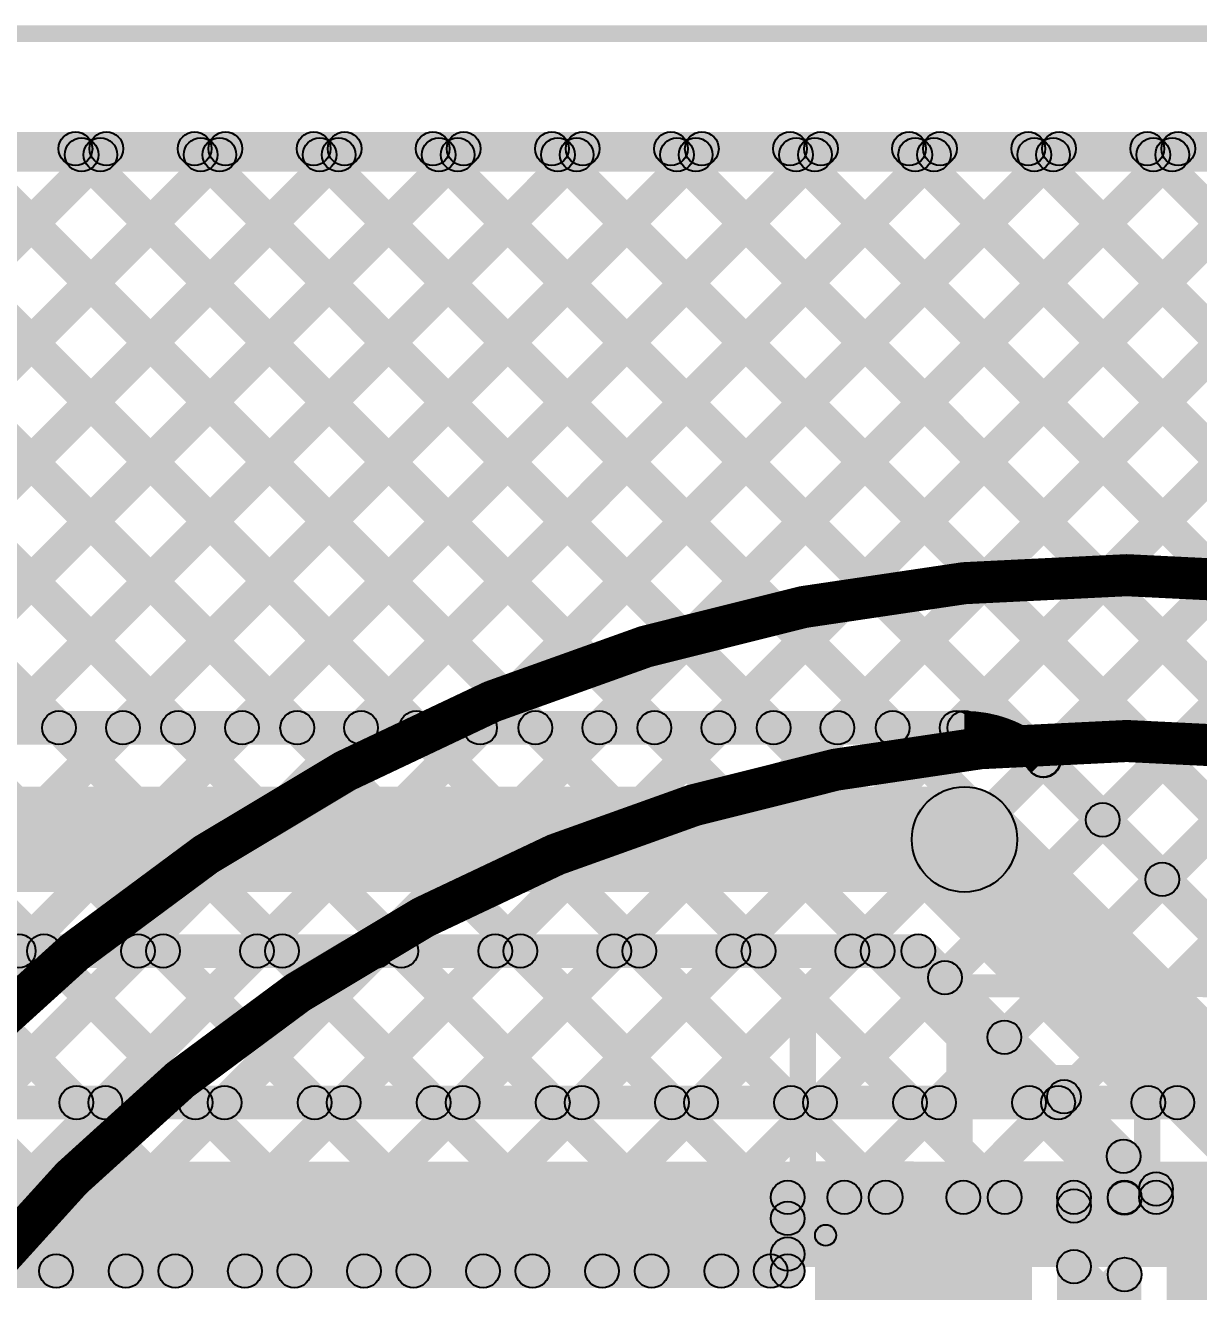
# Model space of a CAD drawing. Header units: millimetres. Extents: x 0 to 5.55, y 0 to 1.02.
# Drawn here: x 2.4409 to 2.7196, y 0.7236 to 1.0243 of the extents above; entities that cross this region are included whole.
import ezdxf

# ---------------------------------------------------------------- set-up
doc = ezdxf.new("R2010")
doc.units = ezdxf.units.MM
doc.header["$MEASUREMENT"] = 0
for name, color, linetype in [('BottomLayer', 5, 'Continuous'), ('Mechanical2', 216, 'Continuous'), ('TopLayer', 1, 'Continuous'), ('TopOverlay', 2, 'Continuous'), ('TopPaste', 8, 'Continuous'), ('TopSolder', 216, 'Continuous')]:
    doc.layers.add(name, color=color, linetype=linetype)

# ---------------------------------------------------------------- blocks, each defined once
blk = doc.blocks.new('LED_0805_41')
at = {"layer": 'TopLayer'}
for points in [[(-0.05999, 0.03001), (-0.01999, 0.03001), (-0.01999, -0.02999), (-0.05999, -0.02999)], [(0.02001, 0.03001), (0.06001, 0.03001), (0.06001, -0.02999), (0.02001, -0.02999)]]:
    blk.add_hatch(color=1, dxfattribs=at).paths.add_polyline_path(points)
at = {"layer": 'TopOverlay'}
h = blk.add_hatch(color=2, dxfattribs=at)
edge = h.paths.add_edge_path()
edge.add_arc((-0.06499, 0.03501), 0.0025, 0, 360)
h = blk.add_hatch(color=2, dxfattribs=at)
edge = h.paths.add_edge_path()
edge.add_arc((-0.06499, 0.03501), 0.0025, 0, 360)
for points in [[(-0.06499, 0.03251), (-0.06499, 0.03751), (0.06501, 0.03751), (0.06501, 0.03251)], [(0.09601, 0.03701), (0.06401, 0.03701), (0.06401, -0.03699), (0.09601, -0.03699)], [(-0.06249, -0.03499), (-0.06749, -0.03499), (-0.06749, 0.03501), (-0.06249, 0.03501)], [(0.06751, -0.03499), (0.06251, -0.03499), (0.06251, 0.03501), (0.06751, 0.03501)], [(-0.06499, -0.03749), (-0.06499, -0.03249), (0.06501, -0.03249), (0.06501, -0.03749)]]:
    blk.add_hatch(color=2, dxfattribs=at).paths.add_polyline_path(points)
h = blk.add_hatch(color=2, dxfattribs=at)
edge = h.paths.add_edge_path()
edge.add_arc((0.06501, 0.03501), 0.0025, 0, 360)
h = blk.add_hatch(color=2, dxfattribs=at)
edge = h.paths.add_edge_path()
edge.add_arc((0.06501, 0.03501), 0.0025, 0, 360)
h = blk.add_hatch(color=2, dxfattribs=at)
edge = h.paths.add_edge_path()
edge.add_arc((-0.06499, -0.03499), 0.0025, 0, 360)
h = blk.add_hatch(color=2, dxfattribs=at)
edge = h.paths.add_edge_path()
edge.add_arc((-0.06499, -0.03499), 0.0025, 0, 360)
h = blk.add_hatch(color=2, dxfattribs=at)
edge = h.paths.add_edge_path()
edge.add_arc((0.06501, -0.03499), 0.0025, 0, 360)
h = blk.add_hatch(color=2, dxfattribs=at)
edge = h.paths.add_edge_path()
edge.add_arc((0.06501, -0.03499), 0.0025, 0, 360)
at = {"layer": 'TopPaste'}
for points in [[(-0.05999, 0.03001), (-0.01999, 0.03001), (-0.01999, -0.02999), (-0.05999, -0.02999)], [(0.02001, 0.03001), (0.06001, 0.03001), (0.06001, -0.02999), (0.02001, -0.02999)]]:
    blk.add_hatch(color=8, dxfattribs=at).paths.add_polyline_path(points)
at = {"layer": 'TopSolder'}
for points in [[(-0.06399, 0.03401), (-0.01599, 0.03401), (-0.01599, -0.03399), (-0.06399, -0.03399)], [(0.01601, 0.03401), (0.06401, 0.03401), (0.06401, -0.03399), (0.01601, -0.03399)]]:
    blk.add_hatch(color=216, dxfattribs=at).paths.add_polyline_path(points)
at = {"layer": 'TopOverlay'}
for centre in [(-0.06499, 0.03501), (-0.06499, 0.03501), (0.06501, 0.03501), (0.06501, 0.03501), (-0.06499, -0.03499), (-0.06499, -0.03499), (0.06501, -0.03499), (0.06501, -0.03499)]:
    blk.add_circle(centre, 0.0025, dxfattribs=at)

msp = doc.modelspace()

# ---------------------------------------------------------------- hatches: boundary and pattern name
at = {"layer": 'BottomLayer'}
for points in [[(0.054, 0.991), (0.054, 0.999), (5.502, 0.999), (5.502, 0.991)], [(2.22376, 0.99217), (2.22942, 0.99783), (2.45592, 0.77133), (2.45026, 0.76567)], [(2.23653, 0.76567), (2.23087, 0.77133), (2.45737, 0.99783), (2.46303, 0.99217)], [(2.25204, 0.99217), (2.2577, 0.99783), (2.4842, 0.77133), (2.47854, 0.76567)], [(2.26481, 0.76567), (2.25916, 0.77133), (2.48566, 0.99783), (2.49131, 0.99217)], [(2.28033, 0.99217), (2.28599, 0.99783), (2.51249, 0.77133), (2.50683, 0.76567)], [(2.2931, 0.76567), (2.28744, 0.77133), (2.51394, 0.99783), (2.5196, 0.99217)], [(2.30861, 0.99217), (2.31427, 0.99783), (2.54077, 0.77133), (2.53511, 0.76567)], [(2.32138, 0.76567), (2.31572, 0.77133), (2.54222, 0.99783), (2.54788, 0.99217)], [(2.3369, 0.99217), (2.34255, 0.99783), (2.56905, 0.77133), (2.5634, 0.76567)], [(2.34966, 0.76567), (2.34401, 0.77133), (2.57051, 0.99783), (2.57616, 0.99217)], [(2.36518, 0.99217), (2.37084, 0.99783), (2.59734, 0.77133), (2.59168, 0.76567)], [(2.37795, 0.76567), (2.37229, 0.77133), (2.59879, 0.99783), (2.60445, 0.99217)], [(2.39347, 0.99217), (2.39912, 0.99783), (2.62562, 0.77133), (2.61997, 0.76567)], [(2.40623, 0.76567), (2.40058, 0.77133), (2.62708, 0.99783), (2.63273, 0.99217)], [(2.42175, 0.99217), (2.42741, 0.99783), (2.65391, 0.77133), (2.64825, 0.76567)], [(2.43452, 0.76567), (2.42886, 0.77133), (2.65536, 0.99783), (2.66102, 0.99217)], [(2.45004, 0.99217), (2.45569, 0.99783), (2.68219, 0.77133), (2.67654, 0.76567)], [(2.4628, 0.76567), (2.45715, 0.77133), (2.68365, 0.99783), (2.6893, 0.99217)], [(2.47832, 0.99217), (2.48398, 0.99783), (2.71048, 0.77133), (2.70482, 0.76567)], [(2.49109, 0.76567), (2.48543, 0.77133), (2.71193, 0.99783), (2.71759, 0.99217)], [(2.5066, 0.99217), (2.51226, 0.99783), (2.73876, 0.77133), (2.7331, 0.76567)], [(2.51937, 0.76567), (2.51371, 0.77133), (2.74021, 0.99783), (2.74587, 0.99217)], [(2.53489, 0.99217), (2.54054, 0.99783), (2.76704, 0.77133), (2.76139, 0.76567)], [(2.54765, 0.76567), (2.542, 0.77133), (2.7685, 0.99783), (2.77415, 0.99217)], [(2.56317, 0.99217), (2.56883, 0.99783), (2.79533, 0.77133), (2.78967, 0.76567)], [(2.57594, 0.76567), (2.57028, 0.77133), (2.79678, 0.99783), (2.80244, 0.99217)], [(2.59146, 0.99217), (2.59711, 0.99783), (2.82361, 0.77133), (2.81796, 0.76567)], [(2.60422, 0.76567), (2.59857, 0.77133), (2.82507, 0.99783), (2.83072, 0.99217)], [(2.61974, 0.99217), (2.6254, 0.99783), (2.8519, 0.77133), (2.84624, 0.76567)], [(2.63251, 0.76567), (2.62685, 0.77133), (2.85335, 0.99783), (2.85901, 0.99217)], [(2.64803, 0.99217), (2.65368, 0.99783), (2.88018, 0.77133), (2.87453, 0.76567)], [(2.66079, 0.76567), (2.65514, 0.77133), (2.88164, 0.99783), (2.88729, 0.99217)], [(2.67631, 0.99217), (2.68197, 0.99783), (2.90847, 0.77133), (2.90281, 0.76567)], [(2.68908, 0.76567), (2.68342, 0.77133), (2.90992, 0.99783), (2.91558, 0.99217)], [(2.70459, 0.99217), (2.71025, 0.99783), (2.93675, 0.77133), (2.93109, 0.76567)], [(2.71736, 0.76567), (2.7117, 0.77133), (2.9382, 0.99783), (2.94386, 0.99217)], [(2.23198, 0.7645), (2.23198, 0.7725), (3.142, 0.7725), (3.142, 0.7645)], [(2.221, 0.7295), (2.221, 0.7545), (3.142, 0.7545), (3.142, 0.7295)]]:
    msp.add_hatch(color=5, dxfattribs=at).paths.add_polyline_path(points)
h = msp.add_hatch(color=5, dxfattribs=at)
edge = h.paths.add_edge_path()
edge.add_arc((2.45286, 0.995), 0.004, 0, 360)
h = msp.add_hatch(color=5, dxfattribs=at)
edge = h.paths.add_edge_path()
edge.add_arc((2.4602, 0.995), 0.004, 0, 360)
h = msp.add_hatch(color=5, dxfattribs=at)
edge = h.paths.add_edge_path()
edge.add_arc((2.48115, 0.995), 0.004, 0, 360)
h = msp.add_hatch(color=5, dxfattribs=at)
edge = h.paths.add_edge_path()
edge.add_arc((2.48848, 0.995), 0.004, 0, 360)
h = msp.add_hatch(color=5, dxfattribs=at)
edge = h.paths.add_edge_path()
edge.add_arc((2.50943, 0.995), 0.004, 0, 360)
h = msp.add_hatch(color=5, dxfattribs=at)
edge = h.paths.add_edge_path()
edge.add_arc((2.51677, 0.995), 0.004, 0, 360)
h = msp.add_hatch(color=5, dxfattribs=at)
edge = h.paths.add_edge_path()
edge.add_arc((2.53772, 0.995), 0.004, 0, 360)
h = msp.add_hatch(color=5, dxfattribs=at)
edge = h.paths.add_edge_path()
edge.add_arc((2.54505, 0.995), 0.004, 0, 360)
h = msp.add_hatch(color=5, dxfattribs=at)
edge = h.paths.add_edge_path()
edge.add_arc((2.566, 0.995), 0.004, 0, 360)
h = msp.add_hatch(color=5, dxfattribs=at)
edge = h.paths.add_edge_path()
edge.add_arc((2.57334, 0.995), 0.004, 0, 360)
h = msp.add_hatch(color=5, dxfattribs=at)
edge = h.paths.add_edge_path()
edge.add_arc((2.59429, 0.995), 0.004, 0, 360)
h = msp.add_hatch(color=5, dxfattribs=at)
edge = h.paths.add_edge_path()
edge.add_arc((2.60162, 0.995), 0.004, 0, 360)
h = msp.add_hatch(color=5, dxfattribs=at)
edge = h.paths.add_edge_path()
edge.add_arc((2.62257, 0.995), 0.004, 0, 360)
h = msp.add_hatch(color=5, dxfattribs=at)
edge = h.paths.add_edge_path()
edge.add_arc((2.6299, 0.995), 0.004, 0, 360)
h = msp.add_hatch(color=5, dxfattribs=at)
edge = h.paths.add_edge_path()
edge.add_arc((2.65085, 0.995), 0.004, 0, 360)
h = msp.add_hatch(color=5, dxfattribs=at)
edge = h.paths.add_edge_path()
edge.add_arc((2.65819, 0.995), 0.004, 0, 360)
h = msp.add_hatch(color=5, dxfattribs=at)
edge = h.paths.add_edge_path()
edge.add_arc((2.67914, 0.995), 0.004, 0, 360)
h = msp.add_hatch(color=5, dxfattribs=at)
edge = h.paths.add_edge_path()
edge.add_arc((2.68647, 0.995), 0.004, 0, 360)
h = msp.add_hatch(color=5, dxfattribs=at)
edge = h.paths.add_edge_path()
edge.add_arc((2.70742, 0.995), 0.004, 0, 360)
h = msp.add_hatch(color=5, dxfattribs=at)
edge = h.paths.add_edge_path()
edge.add_arc((2.71476, 0.995), 0.004, 0, 360)
h = msp.add_hatch(color=5, dxfattribs=at)
edge = h.paths.add_edge_path()
edge.add_arc((2.45309, 0.7685), 0.004, 0, 360)
h = msp.add_hatch(color=5, dxfattribs=at)
edge = h.paths.add_edge_path()
edge.add_arc((2.45997, 0.7685), 0.004, 0, 360)
h = msp.add_hatch(color=5, dxfattribs=at)
edge = h.paths.add_edge_path()
edge.add_arc((2.48137, 0.7685), 0.004, 0, 360)
h = msp.add_hatch(color=5, dxfattribs=at)
edge = h.paths.add_edge_path()
edge.add_arc((2.48826, 0.7685), 0.004, 0, 360)
h = msp.add_hatch(color=5, dxfattribs=at)
edge = h.paths.add_edge_path()
edge.add_arc((2.50966, 0.7685), 0.004, 0, 360)
h = msp.add_hatch(color=5, dxfattribs=at)
edge = h.paths.add_edge_path()
edge.add_arc((2.51654, 0.7685), 0.004, 0, 360)
h = msp.add_hatch(color=5, dxfattribs=at)
edge = h.paths.add_edge_path()
edge.add_arc((2.53794, 0.7685), 0.004, 0, 360)
h = msp.add_hatch(color=5, dxfattribs=at)
edge = h.paths.add_edge_path()
edge.add_arc((2.54483, 0.7685), 0.004, 0, 360)
h = msp.add_hatch(color=5, dxfattribs=at)
edge = h.paths.add_edge_path()
edge.add_arc((2.56623, 0.7685), 0.004, 0, 360)
h = msp.add_hatch(color=5, dxfattribs=at)
edge = h.paths.add_edge_path()
edge.add_arc((2.57311, 0.7685), 0.004, 0, 360)
h = msp.add_hatch(color=5, dxfattribs=at)
edge = h.paths.add_edge_path()
edge.add_arc((2.59451, 0.7685), 0.004, 0, 360)
h = msp.add_hatch(color=5, dxfattribs=at)
edge = h.paths.add_edge_path()
edge.add_arc((2.6014, 0.7685), 0.004, 0, 360)
h = msp.add_hatch(color=5, dxfattribs=at)
edge = h.paths.add_edge_path()
edge.add_arc((2.62279, 0.7685), 0.004, 0, 360)
h = msp.add_hatch(color=5, dxfattribs=at)
edge = h.paths.add_edge_path()
edge.add_arc((2.62968, 0.7685), 0.004, 0, 360)
h = msp.add_hatch(color=5, dxfattribs=at)
edge = h.paths.add_edge_path()
edge.add_arc((2.65108, 0.7685), 0.004, 0, 360)
h = msp.add_hatch(color=5, dxfattribs=at)
edge = h.paths.add_edge_path()
edge.add_arc((2.65796, 0.7685), 0.004, 0, 360)
h = msp.add_hatch(color=5, dxfattribs=at)
edge = h.paths.add_edge_path()
edge.add_arc((2.67936, 0.7685), 0.004, 0, 360)
h = msp.add_hatch(color=5, dxfattribs=at)
edge = h.paths.add_edge_path()
edge.add_arc((2.68625, 0.7685), 0.004, 0, 360)
h = msp.add_hatch(color=5, dxfattribs=at)
edge = h.paths.add_edge_path()
edge.add_arc((2.70765, 0.7685), 0.004, 0, 360)
h = msp.add_hatch(color=5, dxfattribs=at)
edge = h.paths.add_edge_path()
edge.add_arc((2.71453, 0.7685), 0.004, 0, 360)
at = {"layer": 'Mechanical2'}
msp.add_hatch(color=216, dxfattribs=at).paths.add_polyline_path([(0.00012, 1.02036), (0.00012, 1.0243), (5.5513, 1.0243), (5.5513, 1.02036)])
at = {"layer": 'TopLayer'}
for points in [[(0.055, 0.98957), (0.055, 0.99757), (5.503, 0.99757), (5.503, 0.98957)], [(2.31005, 0.99074), (2.3157, 0.9964), (2.45177, 0.86033), (2.44611, 0.85467)], [(2.32553, 0.85467), (2.31987, 0.86033), (2.45594, 0.9964), (2.4616, 0.99074)], [(2.33833, 0.99074), (2.34399, 0.9964), (2.48005, 0.86033), (2.4744, 0.85467)], [(2.35381, 0.85467), (2.34816, 0.86033), (2.48422, 0.9964), (2.48988, 0.99074)], [(2.36661, 0.99074), (2.37227, 0.9964), (2.50834, 0.86033), (2.50268, 0.85467)], [(2.3821, 0.85467), (2.37644, 0.86033), (2.51251, 0.9964), (2.51816, 0.99074)], [(2.3949, 0.99074), (2.40056, 0.9964), (2.53662, 0.86033), (2.53097, 0.85467)], [(2.41038, 0.85467), (2.40472, 0.86033), (2.54079, 0.9964), (2.54645, 0.99074)], [(2.42318, 0.99074), (2.42884, 0.9964), (2.56491, 0.86033), (2.55925, 0.85467)], [(2.43866, 0.85467), (2.43301, 0.86033), (2.56908, 0.9964), (2.57473, 0.99074)], [(2.45147, 0.99074), (2.45712, 0.9964), (2.59319, 0.86033), (2.58754, 0.85467)], [(2.46695, 0.85467), (2.46129, 0.86033), (2.59736, 0.9964), (2.60302, 0.99074)], [(2.47975, 0.99074), (2.48541, 0.9964), (2.62148, 0.86033), (2.61582, 0.85467)], [(2.49523, 0.85467), (2.48958, 0.86033), (2.62564, 0.9964), (2.6313, 0.99074)], [(2.50804, 0.99074), (2.51369, 0.9964), (2.64976, 0.86033), (2.6441, 0.85467)], [(2.52352, 0.85467), (2.51786, 0.86033), (2.65393, 0.9964), (2.65959, 0.99074)], [(2.53632, 0.99074), (2.54198, 0.9964), (3.17504, 0.36333), (3.16939, 0.35767)], [(2.5518, 0.85467), (2.54615, 0.86033), (2.68221, 0.9964), (2.68787, 0.99074)], [(2.5646, 0.99074), (2.57026, 0.9964), (3.20333, 0.36333), (3.19767, 0.35767)], [(2.58009, 0.85467), (2.57443, 0.86033), (2.7105, 0.9964), (2.71615, 0.99074)], [(2.59289, 0.99074), (2.59855, 0.9964), (3.23161, 0.36333), (3.22596, 0.35767)], [(2.60837, 0.85467), (2.60271, 0.86033), (2.73878, 0.9964), (2.74444, 0.99074)], [(2.62117, 0.99074), (2.62683, 0.9964), (3.2599, 0.36333), (3.25424, 0.35767)], [(2.63665, 0.85467), (2.631, 0.86033), (2.76707, 0.9964), (2.77272, 0.99074)], [(2.64946, 0.99074), (2.65511, 0.9964), (3.28818, 0.36333), (3.28253, 0.35767)], [(2.66494, 0.85467), (2.65928, 0.86033), (2.79535, 0.9964), (2.80101, 0.99074)], [(2.67774, 0.99074), (2.6834, 0.9964), (3.31647, 0.36333), (3.31081, 0.35767)], [(2.68551, 0.84696), (2.67986, 0.85262), (2.82363, 0.9964), (2.82929, 0.99074)], [(2.69966, 0.83282), (2.694, 0.83848), (2.85192, 0.9964), (2.85758, 0.99074)], [(2.70603, 0.99074), (2.71168, 0.9964), (3.34475, 0.36333), (3.33909, 0.35767)], [(2.7138, 0.81868), (2.70814, 0.82433), (2.8802, 0.9964), (2.88586, 0.99074)], [(1.352, 0.8535), (1.352, 0.8615), (2.664, 0.8615), (2.664, 0.8535)], [(2.67994, 0.84688), (2.6856, 0.85253), (2.75754, 0.78059), (2.75188, 0.77494)], [(1.352, 0.8185), (1.352, 0.8435), (2.664, 0.8435), (2.664, 0.8185)], [(2.65516, 0.82216), (2.67284, 0.83984), (2.74485, 0.76783), (2.72717, 0.75015)], [(1.36298, 0.8005), (1.36298, 0.8085), (2.65302, 0.8085), (2.65302, 0.8005)], [(2.36624, 0.72568), (2.36058, 0.73133), (2.43658, 0.80733), (2.44223, 0.80167)], [(2.38598, 0.80167), (2.39163, 0.80733), (2.46763, 0.73133), (2.46197, 0.72568)], [(2.39452, 0.72568), (2.38887, 0.73133), (2.46486, 0.80733), (2.47052, 0.80167)], [(2.41426, 0.80167), (2.41992, 0.80733), (2.49591, 0.73133), (2.49025, 0.72568)], [(2.42281, 0.72568), (2.41715, 0.73133), (2.49315, 0.80733), (2.4988, 0.80167)], [(2.44254, 0.80167), (2.4482, 0.80733), (2.5242, 0.73133), (2.51854, 0.72568)], [(2.45109, 0.72568), (2.44544, 0.73133), (2.52143, 0.80733), (2.52709, 0.80167)], [(2.47083, 0.80167), (2.47649, 0.80733), (2.55248, 0.73133), (2.54682, 0.72568)], [(2.47938, 0.72568), (2.47372, 0.73133), (2.54971, 0.80733), (2.55537, 0.80167)], [(2.49911, 0.80167), (2.50477, 0.80733), (2.58076, 0.73133), (2.57511, 0.72568)], [(2.50766, 0.72568), (2.502, 0.73133), (2.578, 0.80733), (2.58365, 0.80167)], [(2.5274, 0.80167), (2.53305, 0.80733), (2.60905, 0.73133), (2.60339, 0.72568)], [(2.53595, 0.72568), (2.53029, 0.73133), (2.60628, 0.80733), (2.61194, 0.80167)], [(2.55568, 0.80167), (2.56134, 0.80733), (2.62483, 0.74383), (2.61918, 0.73818)], [(2.56423, 0.72568), (2.55857, 0.73133), (2.63457, 0.80733), (2.64022, 0.80167)], [(2.58397, 0.80167), (2.58962, 0.80733), (2.64812, 0.74883), (2.64246, 0.74318)], [(2.61225, 0.80167), (2.61791, 0.80733), (2.6764, 0.74883), (2.67074, 0.74318)], [(2.64054, 0.80167), (2.64619, 0.80733), (2.70483, 0.74869), (2.69918, 0.74303)], [(2.65019, 0.80167), (2.65585, 0.80733), (2.71233, 0.75085), (2.70668, 0.74519)], [(2.59251, 0.72568), (2.58686, 0.73133), (2.65652, 0.801), (2.66218, 0.79534)], [(2.6383, 0.74318), (2.63264, 0.74883), (2.67067, 0.78686), (2.67632, 0.7812)], [(2.66658, 0.74318), (2.66093, 0.74883), (2.68481, 0.77272), (2.69046, 0.76706)], [(2.69283, 0.74115), (2.68718, 0.7468), (2.69895, 0.75857), (2.70461, 0.75292)], [(2.62201, 0.74201), (2.62201, 0.75001), (2.69001, 0.75001), (2.69001, 0.74201)], [(2.70201, 0.74201), (2.70201, 0.75001), (2.70951, 0.75001), (2.70951, 0.74201)], [(2.62601, 0.72851), (2.61801, 0.72851), (2.61801, 0.74601), (2.62601, 0.74601)], [(2.69401, 0.65801), (2.68601, 0.65801), (2.68601, 0.74601), (2.69401, 0.74601)], [(2.70601, 0.65801), (2.69801, 0.65801), (2.69801, 0.74601), (2.70601, 0.74601)], [(2.6208, 0.72568), (2.61514, 0.73133), (2.61918, 0.73537), (2.62483, 0.72971)], [(2.31801, 0.72451), (2.31801, 0.73251), (2.62201, 0.73251), (2.62201, 0.72451)], [(2.68718, 0.72674), (2.69283, 0.7324), (2.70483, 0.7204), (2.69918, 0.71474)], [(2.69283, 0.71286), (2.68718, 0.71852), (2.69918, 0.73052), (2.70483, 0.72486)]]:
    msp.add_hatch(color=1, dxfattribs=at).paths.add_polyline_path(points)
h = msp.add_hatch(color=1, dxfattribs=at)
edge = h.paths.add_edge_path()
edge.add_arc((2.4543, 0.99357), 0.004, 0, 360)
h = msp.add_hatch(color=1, dxfattribs=at)
edge = h.paths.add_edge_path()
edge.add_arc((2.45877, 0.99357), 0.004, 0, 360)
h = msp.add_hatch(color=1, dxfattribs=at)
edge = h.paths.add_edge_path()
edge.add_arc((2.48258, 0.99357), 0.004, 0, 360)
h = msp.add_hatch(color=1, dxfattribs=at)
edge = h.paths.add_edge_path()
edge.add_arc((2.48705, 0.99357), 0.004, 0, 360)
h = msp.add_hatch(color=1, dxfattribs=at)
edge = h.paths.add_edge_path()
edge.add_arc((2.51086, 0.99357), 0.004, 0, 360)
h = msp.add_hatch(color=1, dxfattribs=at)
edge = h.paths.add_edge_path()
edge.add_arc((2.51534, 0.99357), 0.004, 0, 360)
h = msp.add_hatch(color=1, dxfattribs=at)
edge = h.paths.add_edge_path()
edge.add_arc((2.53915, 0.99357), 0.004, 0, 360)
h = msp.add_hatch(color=1, dxfattribs=at)
edge = h.paths.add_edge_path()
edge.add_arc((2.54362, 0.99357), 0.004, 0, 360)
h = msp.add_hatch(color=1, dxfattribs=at)
edge = h.paths.add_edge_path()
edge.add_arc((2.56743, 0.99357), 0.004, 0, 360)
h = msp.add_hatch(color=1, dxfattribs=at)
edge = h.paths.add_edge_path()
edge.add_arc((2.5719, 0.99357), 0.004, 0, 360)
h = msp.add_hatch(color=1, dxfattribs=at)
edge = h.paths.add_edge_path()
edge.add_arc((2.59572, 0.99357), 0.004, 0, 360)
h = msp.add_hatch(color=1, dxfattribs=at)
edge = h.paths.add_edge_path()
edge.add_arc((2.60019, 0.99357), 0.004, 0, 360)
h = msp.add_hatch(color=1, dxfattribs=at)
edge = h.paths.add_edge_path()
edge.add_arc((2.624, 0.99357), 0.004, 0, 360)
h = msp.add_hatch(color=1, dxfattribs=at)
edge = h.paths.add_edge_path()
edge.add_arc((2.62847, 0.99357), 0.004, 0, 360)
h = msp.add_hatch(color=1, dxfattribs=at)
edge = h.paths.add_edge_path()
edge.add_arc((2.65229, 0.99357), 0.004, 0, 360)
h = msp.add_hatch(color=1, dxfattribs=at)
edge = h.paths.add_edge_path()
edge.add_arc((2.65676, 0.99357), 0.004, 0, 360)
h = msp.add_hatch(color=1, dxfattribs=at)
edge = h.paths.add_edge_path()
edge.add_arc((2.68057, 0.99357), 0.004, 0, 360)
h = msp.add_hatch(color=1, dxfattribs=at)
edge = h.paths.add_edge_path()
edge.add_arc((2.68504, 0.99357), 0.004, 0, 360)
h = msp.add_hatch(color=1, dxfattribs=at)
edge = h.paths.add_edge_path()
edge.add_arc((2.70885, 0.99357), 0.004, 0, 360)
h = msp.add_hatch(color=1, dxfattribs=at)
edge = h.paths.add_edge_path()
edge.add_arc((2.71333, 0.99357), 0.004, 0, 360)
h = msp.add_hatch(color=1, dxfattribs=at)
edge = h.paths.add_edge_path()
edge.add_arc((2.44894, 0.8575), 0.004, 0, 360)
h = msp.add_hatch(color=1, dxfattribs=at)
edge = h.paths.add_edge_path()
edge.add_arc((2.46412, 0.8575), 0.004, 0, 360)
h = msp.add_hatch(color=1, dxfattribs=at)
edge = h.paths.add_edge_path()
edge.add_arc((2.47723, 0.8575), 0.004, 0, 360)
h = msp.add_hatch(color=1, dxfattribs=at)
edge = h.paths.add_edge_path()
edge.add_arc((2.49241, 0.8575), 0.004, 0, 360)
h = msp.add_hatch(color=1, dxfattribs=at)
edge = h.paths.add_edge_path()
edge.add_arc((2.50551, 0.8575), 0.004, 0, 360)
h = msp.add_hatch(color=1, dxfattribs=at)
edge = h.paths.add_edge_path()
edge.add_arc((2.52069, 0.8575), 0.004, 0, 360)
h = msp.add_hatch(color=1, dxfattribs=at)
edge = h.paths.add_edge_path()
edge.add_arc((2.53379, 0.8575), 0.004, 0, 360)
h = msp.add_hatch(color=1, dxfattribs=at)
edge = h.paths.add_edge_path()
edge.add_arc((2.54897, 0.8575), 0.004, 0, 360)
h = msp.add_hatch(color=1, dxfattribs=at)
edge = h.paths.add_edge_path()
edge.add_arc((2.56208, 0.8575), 0.004, 0, 360)
h = msp.add_hatch(color=1, dxfattribs=at)
edge = h.paths.add_edge_path()
edge.add_arc((2.57726, 0.8575), 0.004, 0, 360)
h = msp.add_hatch(color=1, dxfattribs=at)
edge = h.paths.add_edge_path()
edge.add_arc((2.59036, 0.8575), 0.004, 0, 360)
h = msp.add_hatch(color=1, dxfattribs=at)
edge = h.paths.add_edge_path()
edge.add_arc((2.60554, 0.8575), 0.004, 0, 360)
h = msp.add_hatch(color=1, dxfattribs=at)
edge = h.paths.add_edge_path()
edge.add_arc((2.61865, 0.8575), 0.004, 0, 360)
h = msp.add_hatch(color=1, dxfattribs=at)
edge = h.paths.add_edge_path()
edge.add_arc((2.63383, 0.8575), 0.004, 0, 360)
h = msp.add_hatch(color=1, dxfattribs=at)
edge = h.paths.add_edge_path()
edge.add_arc((2.64693, 0.8575), 0.004, 0, 360)
h = msp.add_hatch(color=1, dxfattribs=at)
edge = h.paths.add_edge_path()
edge.add_arc((2.66211, 0.8575), 0.004, 0, 360)
h = msp.add_hatch(color=1, dxfattribs=at)
edge = h.paths.add_edge_path()
edge.add_arc((2.664, 0.8575), 0.004, 0, 360)
h = msp.add_hatch(color=1, dxfattribs=at)
edge = h.paths.add_edge_path()
edge.add_arc((2.664, 0.8575), 0.004, 0, 360)
h = msp.add_hatch(color=1, dxfattribs=at)
edge = h.paths.add_edge_path()
edge.add_arc((2.664, 0.8575), 0.004, 0, 360)
h = msp.add_hatch(color=1, dxfattribs=at)
edge = h.paths.add_edge_path()
edge.add_arc((2.68269, 0.84979), 0.004, 0, 360)
h = msp.add_hatch(color=1, dxfattribs=at)
edge = h.paths.add_edge_path()
edge.add_arc((2.68274, 0.84974), 0.004, 0, 360)
h = msp.add_hatch(color=1, dxfattribs=at)
edge = h.paths.add_edge_path()
edge.add_arc((2.68277, 0.8497), 0.004, 0, 360)
h = msp.add_hatch(color=1, dxfattribs=at)
edge = h.paths.add_edge_path()
edge.add_arc((2.68277, 0.8497), 0.004, 0, 360)
h = msp.add_hatch(color=1, dxfattribs=at)
edge = h.paths.add_edge_path()
edge.add_arc((2.664, 0.831), 0.0125, 0, 360)
h = msp.add_hatch(color=1, dxfattribs=at)
edge = h.paths.add_edge_path()
edge.add_arc((2.664, 0.831), 0.0125, 0, 360)
h = msp.add_hatch(color=1, dxfattribs=at)
edge = h.paths.add_edge_path()
edge.add_arc((2.69683, 0.83565), 0.004, 0, 360)
h = msp.add_hatch(color=1, dxfattribs=at)
edge = h.paths.add_edge_path()
edge.add_arc((2.71097, 0.82151), 0.004, 0, 360)
h = msp.add_hatch(color=1, dxfattribs=at)
edge = h.paths.add_edge_path()
edge.add_arc((2.4394, 0.8045), 0.004, 0, 360)
h = msp.add_hatch(color=1, dxfattribs=at)
edge = h.paths.add_edge_path()
edge.add_arc((2.44537, 0.8045), 0.004, 0, 360)
h = msp.add_hatch(color=1, dxfattribs=at)
edge = h.paths.add_edge_path()
edge.add_arc((2.46769, 0.8045), 0.004, 0, 360)
h = msp.add_hatch(color=1, dxfattribs=at)
edge = h.paths.add_edge_path()
edge.add_arc((2.47366, 0.8045), 0.004, 0, 360)
h = msp.add_hatch(color=1, dxfattribs=at)
edge = h.paths.add_edge_path()
edge.add_arc((2.49597, 0.8045), 0.004, 0, 360)
h = msp.add_hatch(color=1, dxfattribs=at)
edge = h.paths.add_edge_path()
edge.add_arc((2.50194, 0.8045), 0.004, 0, 360)
h = msp.add_hatch(color=1, dxfattribs=at)
edge = h.paths.add_edge_path()
edge.add_arc((2.52426, 0.8045), 0.004, 0, 360)
h = msp.add_hatch(color=1, dxfattribs=at)
edge = h.paths.add_edge_path()
edge.add_arc((2.53023, 0.8045), 0.004, 0, 360)
h = msp.add_hatch(color=1, dxfattribs=at)
edge = h.paths.add_edge_path()
edge.add_arc((2.55254, 0.8045), 0.004, 0, 360)
h = msp.add_hatch(color=1, dxfattribs=at)
edge = h.paths.add_edge_path()
edge.add_arc((2.55851, 0.8045), 0.004, 0, 360)
h = msp.add_hatch(color=1, dxfattribs=at)
edge = h.paths.add_edge_path()
edge.add_arc((2.58083, 0.8045), 0.004, 0, 360)
h = msp.add_hatch(color=1, dxfattribs=at)
edge = h.paths.add_edge_path()
edge.add_arc((2.58679, 0.8045), 0.004, 0, 360)
h = msp.add_hatch(color=1, dxfattribs=at)
edge = h.paths.add_edge_path()
edge.add_arc((2.60911, 0.8045), 0.004, 0, 360)
h = msp.add_hatch(color=1, dxfattribs=at)
edge = h.paths.add_edge_path()
edge.add_arc((2.61508, 0.8045), 0.004, 0, 360)
h = msp.add_hatch(color=1, dxfattribs=at)
edge = h.paths.add_edge_path()
edge.add_arc((2.6374, 0.8045), 0.004, 0, 360)
h = msp.add_hatch(color=1, dxfattribs=at)
edge = h.paths.add_edge_path()
edge.add_arc((2.64336, 0.8045), 0.004, 0, 360)
h = msp.add_hatch(color=1, dxfattribs=at)
edge = h.paths.add_edge_path()
edge.add_arc((2.65302, 0.8045), 0.004, 0, 360)
h = msp.add_hatch(color=1, dxfattribs=at)
edge = h.paths.add_edge_path()
edge.add_arc((2.65302, 0.8045), 0.004, 0, 360)
h = msp.add_hatch(color=1, dxfattribs=at)
edge = h.paths.add_edge_path()
edge.add_arc((2.65935, 0.79817), 0.004, 0, 360)
h = msp.add_hatch(color=1, dxfattribs=at)
edge = h.paths.add_edge_path()
edge.add_arc((2.67349, 0.78403), 0.004, 0, 360)
h = msp.add_hatch(color=1, dxfattribs=at)
edge = h.paths.add_edge_path()
edge.add_arc((2.68764, 0.76989), 0.004, 0, 360)
h = msp.add_hatch(color=1, dxfattribs=at)
edge = h.paths.add_edge_path()
edge.add_arc((2.70178, 0.75575), 0.004, 0, 360)
h = msp.add_hatch(color=1, dxfattribs=at)
edge = h.paths.add_edge_path()
edge.add_arc((2.70951, 0.74802), 0.004, 0, 360)
h = msp.add_hatch(color=1, dxfattribs=at)
edge = h.paths.add_edge_path()
edge.add_arc((2.62201, 0.74601), 0.004, 0, 360)
h = msp.add_hatch(color=1, dxfattribs=at)
edge = h.paths.add_edge_path()
edge.add_arc((2.62201, 0.74601), 0.004, 0, 360)
h = msp.add_hatch(color=1, dxfattribs=at)
edge = h.paths.add_edge_path()
edge.add_arc((2.63547, 0.74601), 0.004, 0, 360)
h = msp.add_hatch(color=1, dxfattribs=at)
edge = h.paths.add_edge_path()
edge.add_arc((2.64529, 0.74601), 0.004, 0, 360)
h = msp.add_hatch(color=1, dxfattribs=at)
edge = h.paths.add_edge_path()
edge.add_arc((2.66375, 0.74601), 0.004, 0, 360)
h = msp.add_hatch(color=1, dxfattribs=at)
edge = h.paths.add_edge_path()
edge.add_arc((2.67357, 0.74601), 0.004, 0, 360)
h = msp.add_hatch(color=1, dxfattribs=at)
edge = h.paths.add_edge_path()
edge.add_arc((2.69001, 0.74601), 0.004, 0, 360)
h = msp.add_hatch(color=1, dxfattribs=at)
edge = h.paths.add_edge_path()
edge.add_arc((2.69001, 0.74601), 0.004, 0, 360)
h = msp.add_hatch(color=1, dxfattribs=at)
edge = h.paths.add_edge_path()
edge.add_arc((2.70201, 0.74601), 0.004, 0, 360)
h = msp.add_hatch(color=1, dxfattribs=at)
edge = h.paths.add_edge_path()
edge.add_arc((2.70201, 0.74601), 0.004, 0, 360)
h = msp.add_hatch(color=1, dxfattribs=at)
edge = h.paths.add_edge_path()
edge.add_arc((2.70201, 0.74586), 0.004, 0, 360)
h = msp.add_hatch(color=1, dxfattribs=at)
edge = h.paths.add_edge_path()
edge.add_arc((2.70951, 0.74601), 0.004, 0, 360)
h = msp.add_hatch(color=1, dxfattribs=at)
edge = h.paths.add_edge_path()
edge.add_arc((2.69001, 0.74397), 0.004, 0, 360)
h = msp.add_hatch(color=1, dxfattribs=at)
edge = h.paths.add_edge_path()
edge.add_arc((2.62201, 0.741), 0.004, 0, 360)
h = msp.add_hatch(color=1, dxfattribs=at)
edge = h.paths.add_edge_path()
edge.add_arc((2.62201, 0.73254), 0.004, 0, 360)
h = msp.add_hatch(color=1, dxfattribs=at)
edge = h.paths.add_edge_path()
edge.add_arc((2.44826, 0.72851), 0.004, 0, 360)
h = msp.add_hatch(color=1, dxfattribs=at)
edge = h.paths.add_edge_path()
edge.add_arc((2.4648, 0.72851), 0.004, 0, 360)
h = msp.add_hatch(color=1, dxfattribs=at)
edge = h.paths.add_edge_path()
edge.add_arc((2.47655, 0.72851), 0.004, 0, 360)
h = msp.add_hatch(color=1, dxfattribs=at)
edge = h.paths.add_edge_path()
edge.add_arc((2.49308, 0.72851), 0.004, 0, 360)
h = msp.add_hatch(color=1, dxfattribs=at)
edge = h.paths.add_edge_path()
edge.add_arc((2.50483, 0.72851), 0.004, 0, 360)
h = msp.add_hatch(color=1, dxfattribs=at)
edge = h.paths.add_edge_path()
edge.add_arc((2.52137, 0.72851), 0.004, 0, 360)
h = msp.add_hatch(color=1, dxfattribs=at)
edge = h.paths.add_edge_path()
edge.add_arc((2.53312, 0.72851), 0.004, 0, 360)
h = msp.add_hatch(color=1, dxfattribs=at)
edge = h.paths.add_edge_path()
edge.add_arc((2.54965, 0.72851), 0.004, 0, 360)
h = msp.add_hatch(color=1, dxfattribs=at)
edge = h.paths.add_edge_path()
edge.add_arc((2.5614, 0.72851), 0.004, 0, 360)
h = msp.add_hatch(color=1, dxfattribs=at)
edge = h.paths.add_edge_path()
edge.add_arc((2.57794, 0.72851), 0.004, 0, 360)
h = msp.add_hatch(color=1, dxfattribs=at)
edge = h.paths.add_edge_path()
edge.add_arc((2.58969, 0.72851), 0.004, 0, 360)
h = msp.add_hatch(color=1, dxfattribs=at)
edge = h.paths.add_edge_path()
edge.add_arc((2.60622, 0.72851), 0.004, 0, 360)
h = msp.add_hatch(color=1, dxfattribs=at)
edge = h.paths.add_edge_path()
edge.add_arc((2.61797, 0.72851), 0.004, 0, 360)
h = msp.add_hatch(color=1, dxfattribs=at)
edge = h.paths.add_edge_path()
edge.add_arc((2.62201, 0.72851), 0.004, 0, 360)
h = msp.add_hatch(color=1, dxfattribs=at)
edge = h.paths.add_edge_path()
edge.add_arc((2.62201, 0.72851), 0.004, 0, 360)
h = msp.add_hatch(color=1, dxfattribs=at)
edge = h.paths.add_edge_path()
edge.add_arc((2.69001, 0.72957), 0.004, 0, 360)
h = msp.add_hatch(color=1, dxfattribs=at)
edge = h.paths.add_edge_path()
edge.add_arc((2.70201, 0.72769), 0.004, 0, 360)

# ---------------------------------------------------------------- linework, layer by layer
at = {"layer": 'BottomLayer'}
for centre in [(2.45286, 0.995), (2.4602, 0.995), (2.48115, 0.995), (2.48848, 0.995), (2.50943, 0.995), (2.51677, 0.995), (2.53772, 0.995), (2.54505, 0.995), (2.566, 0.995), (2.57334, 0.995), (2.59429, 0.995), (2.60162, 0.995), (2.62257, 0.995), (2.6299, 0.995), (2.65085, 0.995), (2.65819, 0.995), (2.67914, 0.995), (2.68647, 0.995), (2.70742, 0.995), (2.71476, 0.995), (2.45309, 0.7685), (2.45997, 0.7685), (2.48137, 0.7685), (2.48826, 0.7685), (2.50966, 0.7685), (2.51654, 0.7685), (2.53794, 0.7685), (2.54483, 0.7685), (2.56623, 0.7685), (2.57311, 0.7685), (2.59451, 0.7685), (2.6014, 0.7685), (2.62279, 0.7685), (2.62968, 0.7685), (2.65108, 0.7685), (2.65796, 0.7685), (2.67936, 0.7685), (2.68625, 0.7685), (2.70765, 0.7685), (2.71453, 0.7685)]:
    msp.add_circle(centre, 0.004, dxfattribs=at)
at = {"layer": 'TopLayer', "const_width": 0.008}
for points in [[(2.664, 0.8575, -0.199375), (2.68277, 0.8497)], [(2.664, 0.8575, -0.198912), (2.68274, 0.84974)]]:
    msp.add_lwpolyline(points, format="xyb", dxfattribs=at)
at = {"layer": 'TopLayer'}
for centre, radius in [((2.4543, 0.99357), 0.004), ((2.45877, 0.99357), 0.004), ((2.48258, 0.99357), 0.004), ((2.48705, 0.99357), 0.004), ((2.51086, 0.99357), 0.004), ((2.51534, 0.99357), 0.004), ((2.53915, 0.99357), 0.004), ((2.54362, 0.99357), 0.004), ((2.56743, 0.99357), 0.004), ((2.5719, 0.99357), 0.004), ((2.59572, 0.99357), 0.004), ((2.60019, 0.99357), 0.004), ((2.624, 0.99357), 0.004), ((2.62847, 0.99357), 0.004), ((2.65229, 0.99357), 0.004), ((2.65676, 0.99357), 0.004), ((2.68057, 0.99357), 0.004), ((2.68504, 0.99357), 0.004), ((2.70885, 0.99357), 0.004), ((2.71333, 0.99357), 0.004), ((2.44894, 0.8575), 0.004), ((2.46412, 0.8575), 0.004), ((2.47723, 0.8575), 0.004), ((2.49241, 0.8575), 0.004), ((2.50551, 0.8575), 0.004), ((2.52069, 0.8575), 0.004), ((2.53379, 0.8575), 0.004), ((2.54897, 0.8575), 0.004), ((2.56208, 0.8575), 0.004), ((2.57726, 0.8575), 0.004), ((2.59036, 0.8575), 0.004), ((2.60554, 0.8575), 0.004), ((2.61865, 0.8575), 0.004), ((2.63383, 0.8575), 0.004), ((2.64693, 0.8575), 0.004), ((2.66211, 0.8575), 0.004), ((2.664, 0.8575), 0.004), ((2.664, 0.8575), 0.004), ((2.664, 0.8575), 0.004), ((2.68269, 0.84979), 0.004), ((2.68274, 0.84974), 0.004), ((2.68277, 0.8497), 0.004), ((2.68277, 0.8497), 0.004), ((2.664, 0.831), 0.0125), ((2.664, 0.831), 0.0125), ((2.69683, 0.83565), 0.004), ((2.71097, 0.82151), 0.004), ((2.4394, 0.8045), 0.004), ((2.44537, 0.8045), 0.004), ((2.46769, 0.8045), 0.004), ((2.47366, 0.8045), 0.004), ((2.49597, 0.8045), 0.004), ((2.50194, 0.8045), 0.004), ((2.52426, 0.8045), 0.004), ((2.53023, 0.8045), 0.004), ((2.55254, 0.8045), 0.004), ((2.55851, 0.8045), 0.004), ((2.58083, 0.8045), 0.004), ((2.58679, 0.8045), 0.004), ((2.60911, 0.8045), 0.004), ((2.61508, 0.8045), 0.004), ((2.6374, 0.8045), 0.004), ((2.64336, 0.8045), 0.004), ((2.65302, 0.8045), 0.004), ((2.65302, 0.8045), 0.004), ((2.65935, 0.79817), 0.004), ((2.67349, 0.78403), 0.004), ((2.68764, 0.76989), 0.004), ((2.70178, 0.75575), 0.004), ((2.70951, 0.74802), 0.004), ((2.62201, 0.74601), 0.004), ((2.62201, 0.74601), 0.004), ((2.63547, 0.74601), 0.004), ((2.64529, 0.74601), 0.004), ((2.66375, 0.74601), 0.004), ((2.67357, 0.74601), 0.004), ((2.69001, 0.74601), 0.004), ((2.69001, 0.74601), 0.004), ((2.70201, 0.74601), 0.004), ((2.70201, 0.74601), 0.004), ((2.70201, 0.74586), 0.004), ((2.70951, 0.74601), 0.004), ((2.69001, 0.74397), 0.004), ((2.62201, 0.741), 0.004), ((2.62201, 0.73254), 0.004), ((2.44826, 0.72851), 0.004), ((2.4648, 0.72851), 0.004), ((2.47655, 0.72851), 0.004), ((2.49308, 0.72851), 0.004), ((2.50483, 0.72851), 0.004), ((2.52137, 0.72851), 0.004), ((2.53312, 0.72851), 0.004), ((2.54965, 0.72851), 0.004), ((2.5614, 0.72851), 0.004), ((2.57794, 0.72851), 0.004), ((2.58969, 0.72851), 0.004), ((2.60622, 0.72851), 0.004), ((2.61797, 0.72851), 0.004), ((2.62201, 0.72851), 0.004), ((2.62201, 0.72851), 0.004), ((2.69001, 0.72957), 0.004), ((2.70201, 0.72769), 0.004)]:
    msp.add_circle(centre, radius, dxfattribs=at)
at = {"layer": 'TopOverlay', "const_width": 0.01}
for points in [[(3.09624, 0.50003, 1), (2.30883, 0.50003, 1)], [(3.05687, 0.50003, 1), (2.3482, 0.50003, 1)]]:
    msp.add_lwpolyline(points, format="xyb", close=True, dxfattribs=at)

# ---------------------------------------------------------------- block references
at = {"rotation": 360}
msp.add_blockref('LED_0805_41', (2.696, 0.702), dxfattribs=at)

# ---------------------------------------------------------------- texts
at = {"layer": 'TopOverlay'}
msp.add_text('LED2', height=0.05, dxfattribs=at).set_placement((2.617, 0.749))

doc.saveas('drawing.dxf')
